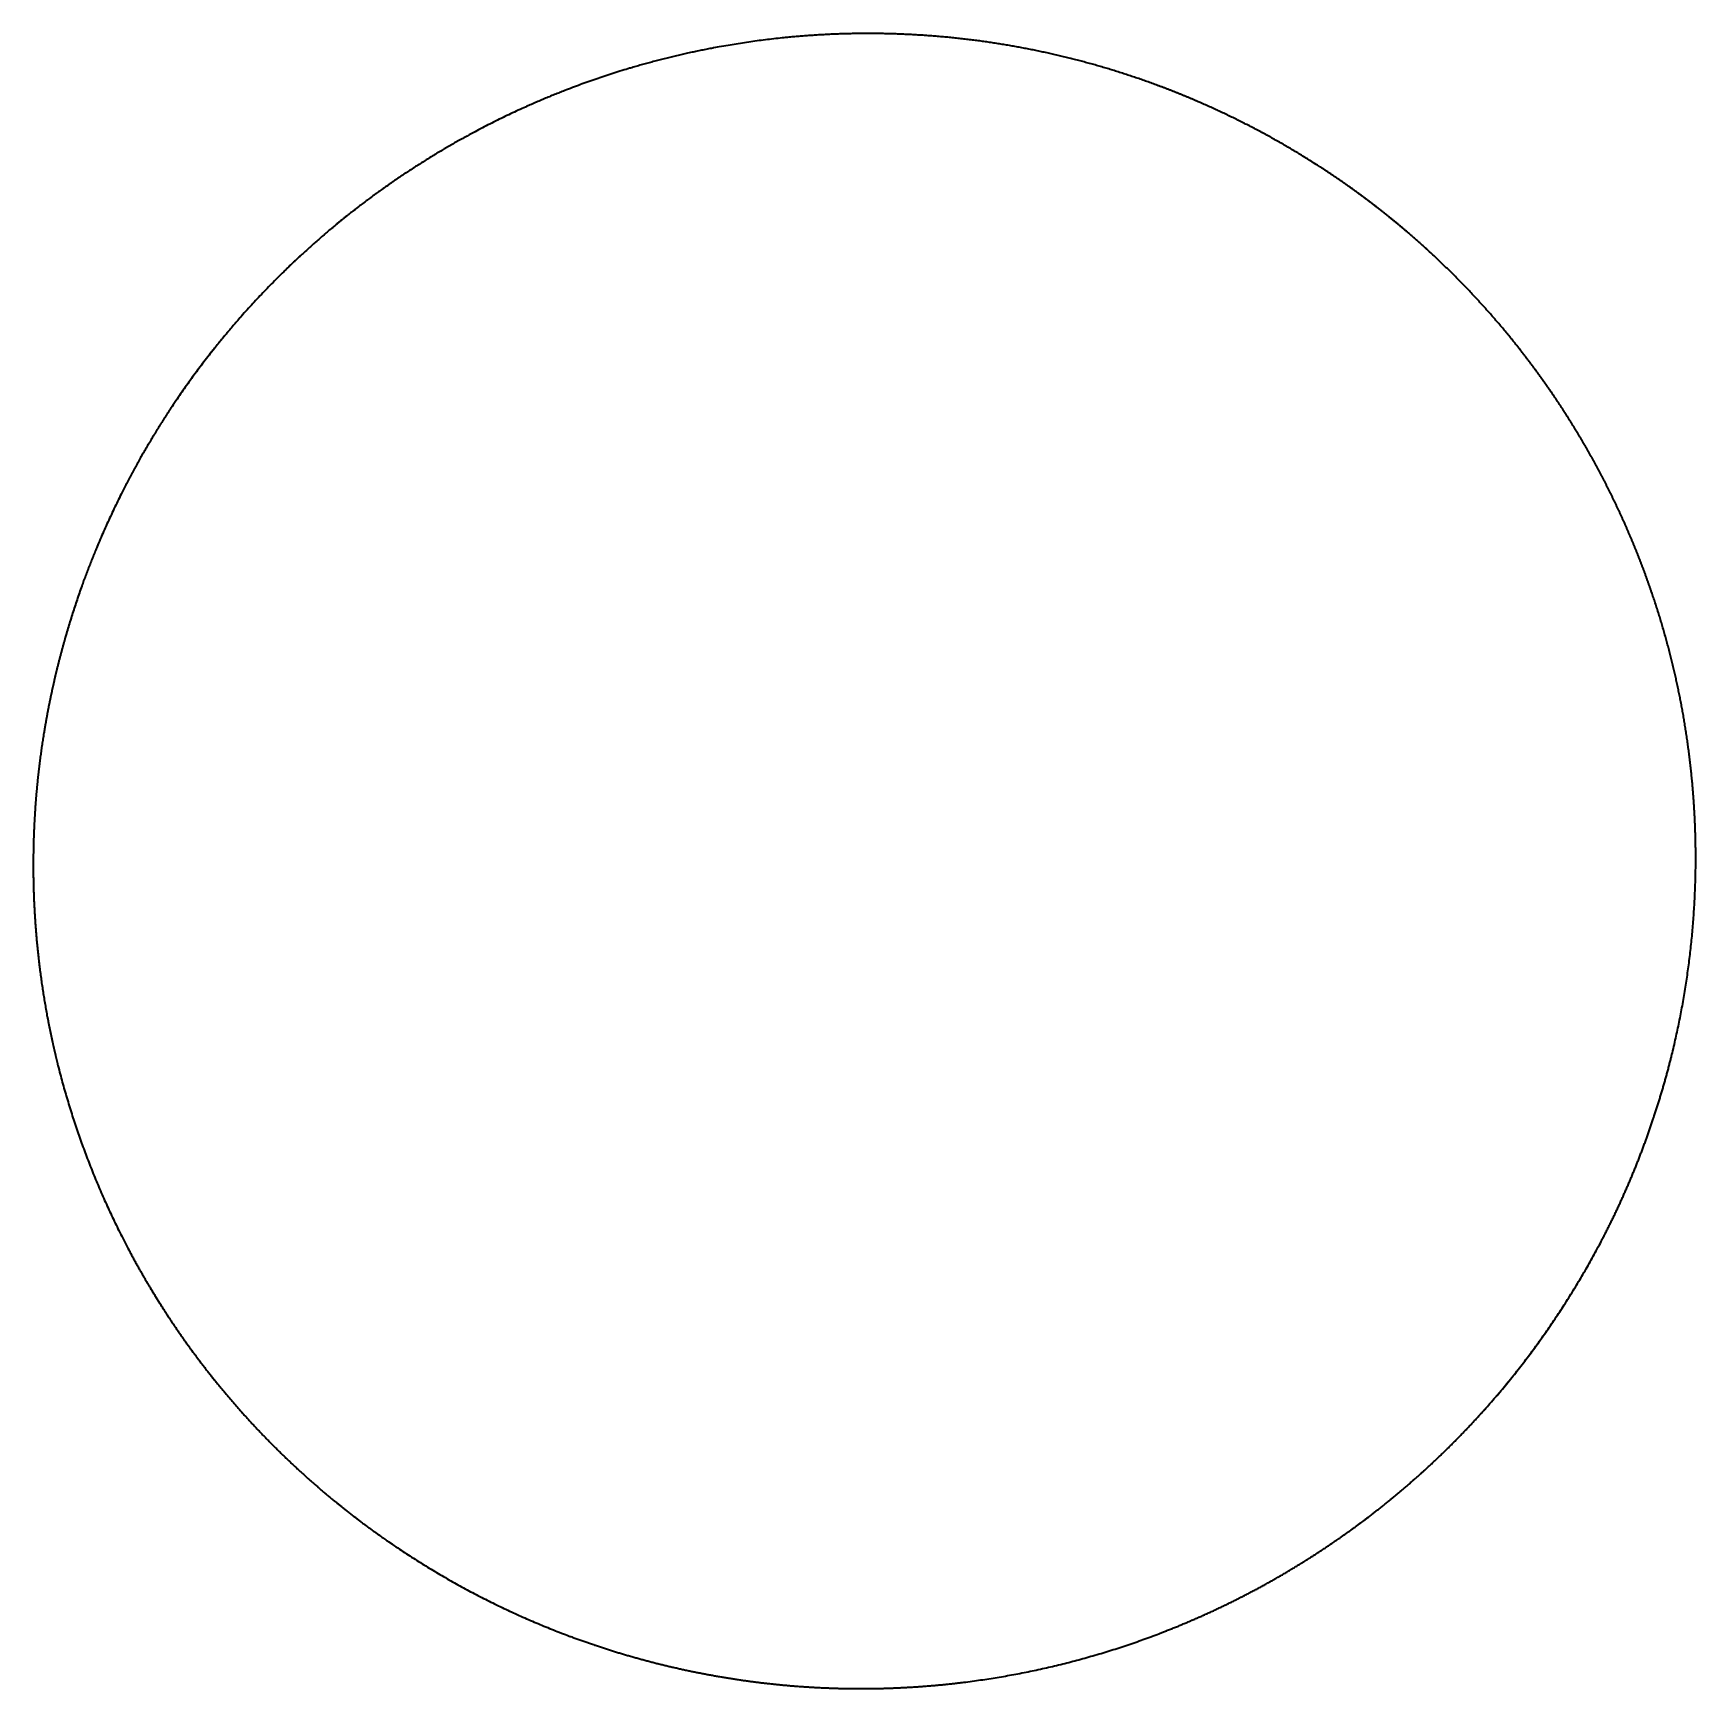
# Model space of a CAD drawing. Header units: millimetres. Extents: x 0 to 2809, y -1128 to 717.
# Drawn here: x 1157.33 to 1194.33, y -670.79 to -633.95 of the extents above; entities that cross this region are included whole.
import ezdxf

# ---------------------------------------------------------------- set-up
doc = ezdxf.new("R2010")
doc.units = ezdxf.units.MM
doc.layers.add('Blocks', color=7, linetype='Continuous')
doc.layers.add('Blocks$Inner', color=7, linetype='Continuous', lineweight=25, true_color=0x007f00)
doc.layers.add('Blocks$Outline', color=7, linetype='Continuous', lineweight=35, true_color=0xff3f3f)

# ---------------------------------------------------------------- blocks, each defined once
blk = doc.blocks.new('Balcony Lounge Bench w Arm Top')
at = {"layer": 'Blocks$Inner'}
blk.add_rational_spline([(211.174, 1211.401), (210.562, 1211.401), (209.948, 1211.37), (209.333, 1211.308), (209.032, 1211.278), (208.729, 1211.239), (208.43, 1211.194), (208.13, 1211.149), (207.832, 1211.096), (207.537, 1211.036), (206.946, 1210.917), (206.364, 1210.769), (205.791, 1210.593), (205.218, 1210.416), (204.653, 1210.212), (204.097, 1209.979), (203.819, 1209.863), (203.544, 1209.74), (203.27, 1209.609), (202.997, 1209.478), (202.725, 1209.34), (202.459, 1209.196), (201.394, 1208.62), (200.4, 1207.947), (199.476, 1207.179), (199.013, 1206.796), (198.569, 1206.388), (198.142, 1205.956), (197.929, 1205.74), (197.72, 1205.518), (197.518, 1205.293), (197.317, 1205.067), (197.121, 1204.837), (196.932, 1204.603), (196.174, 1203.667), (195.514, 1202.664), (194.951, 1201.594), (194.67, 1201.059), (194.412, 1200.504), (194.184, 1199.942), (193.957, 1199.381), (193.758, 1198.812), (193.587, 1198.235), (193.246, 1197.081), (193.018, 1195.897), (192.906, 1194.681)], [1.00000001361, 1.00000001361, 1.00000001361, 1.00000001362, 1.00000001362, 1.00000001362, 1.00000001362, 1.00000001362, 1.00000001362, 1.00000001363, 1.00000001363, 1.00000001364, 1.00000001364, 1.00000001365, 1.00000001366, 1.00000001367, 1.00000001367, 1.00000001367, 1.00000001368, 1.00000001368, 1.00000001369, 1.00000001369, 1.00000001372, 1.00000001374, 1.00000001377, 1.00000001378, 1.00000001379, 1.00000001381, 1.00000001382, 1.00000001382, 1.00000001383, 1.00000001384, 1.00000001385, 1.00000001386, 1.00000001389, 1.00000001392, 1.00000001396, 1.00000001398, 1.000000014, 1.00000001402, 1.00000001404, 1.00000001405, 1.00000001407, 1.00000000938, 1.00000000469, 1], degree=3, knots=[344.58156, 344.58156, 344.58156, 344.58156, 347.280322, 347.280322, 347.280322, 348.615317, 348.615317, 348.615317, 349.943715, 349.943715, 349.943715, 352.585889, 352.585889, 352.585889, 355.228831, 355.228831, 355.228831, 356.5582, 356.5582, 356.5582, 357.893261, 357.893261, 357.893261, 363.189946, 363.189946, 363.189946, 365.845277, 365.845277, 365.845277, 367.180192, 367.180192, 367.180192, 368.507169, 368.507169, 368.507169, 373.801589, 373.801589, 373.801589, 376.469038, 376.469038, 376.469038, 379.117626, 379.117626, 379.117626, 384.425522, 384.425522, 384.425522, 384.425522], dxfattribs=at)
for points, knots in [([(229.577, 1191.093), (229.633, 1191.7), (229.66, 1192.308), (229.657, 1192.918), (229.654, 1193.527), (229.62, 1194.135), (229.558, 1194.74), (229.432, 1195.947), (229.191, 1197.131), (228.834, 1198.292), (228.656, 1198.873), (228.446, 1199.452), (228.211, 1200.013), (227.977, 1200.572), (227.716, 1201.119), (227.429, 1201.652), (227.142, 1202.185), (226.83, 1202.702), (226.493, 1203.204), (226.154, 1203.71), (225.79, 1204.198), (225.403, 1204.668), (224.63, 1205.605), (223.774, 1206.458), (222.834, 1207.227), (222.366, 1207.61), (221.88, 1207.969), (221.377, 1208.305), (220.873, 1208.641), (220.347, 1208.955), (219.813, 1209.24), (218.746, 1209.808), (217.636, 1210.266), (216.482, 1210.615), (216.193, 1210.703), (215.902, 1210.783), (215.609, 1210.856), (215.315, 1210.929), (215.018, 1210.995), (214.721, 1211.054), (214.129, 1211.171), (213.533, 1211.258), (212.933, 1211.316), (212.348, 1211.372), (211.762, 1211.401), (211.174, 1211.401)], [313.646592, 313.646592, 313.646592, 313.646592, 315.478192, 315.478192, 315.478192, 317.306187, 317.306187, 317.306187, 320.943084, 320.943084, 320.943084, 322.775186, 322.775186, 322.775186, 324.593357, 324.593357, 324.593357, 326.407428, 326.407428, 326.407428, 328.234798, 328.234798, 328.234798, 331.877086, 331.877086, 331.877086, 333.695553, 333.695553, 333.695553, 335.525811, 335.525811, 335.525811, 339.157997, 339.157997, 339.157997, 340.068827, 340.068827, 340.068827, 340.984839, 340.984839, 340.984839, 342.805304, 342.805304, 342.805304, 344.58156, 344.58156, 344.58156, 344.58156]), ([(192.828, 1193.068), (192.823, 1191.881), (192.93, 1190.707), (193.258, 1188.966), (193.396, 1188.386), (193.724, 1187.251), (193.914, 1186.695), (194.559, 1185.059), (195.091, 1184.012), (196.043, 1182.511), (196.385, 1182.025), (197.106, 1181.096), (197.488, 1180.651), (198.291, 1179.798), (198.712, 1179.391), (199.597, 1178.614), (200.061, 1178.243), (201.5, 1177.204), (202.51, 1176.613), (204.103, 1175.873), (204.647, 1175.65), (205.762, 1175.256), (206.33, 1175.086), (208.038, 1174.661), (209.193, 1174.488), (210.687, 1174.409), (211.012, 1174.401), (211.338, 1174.401)], [243.62588, 243.62588, 243.62588, 243.62588, 248.78491, 248.78491, 251.364425, 251.364425, 253.94394, 253.94394, 259.10297, 259.10297, 261.682485, 261.682485, 264.262, 264.262, 266.841515, 266.841515, 269.42103, 269.42103, 274.58006, 274.58006, 277.159575, 277.159575, 279.73909, 279.73909, 284.89812, 284.89812, 286.319993, 286.319993, 286.319993, 286.319993]), ([(219.643, 1176.397), (219.775, 1176.464), (219.894, 1176.527), (220.012, 1176.591), (221.071, 1177.162), (222.065, 1177.832), (222.993, 1178.6), (223.457, 1178.985), (223.903, 1179.393), (224.328, 1179.822), (224.75, 1180.248), (225.15, 1180.694), (225.528, 1181.16), (225.907, 1181.627), (226.263, 1182.111), (226.595, 1182.614), (226.928, 1183.118), (227.24, 1183.644), (227.522, 1184.178), (228.085, 1185.246), (228.539, 1186.359), (228.884, 1187.518), (229.058, 1188.099), (229.203, 1188.69), (229.318, 1189.286), (229.434, 1189.884), (229.52, 1190.486), (229.577, 1191.093)], [295.023271, 295.023271, 295.023271, 295.023271, 295.429829, 295.429829, 295.429829, 299.068153, 299.068153, 299.068153, 300.893723, 300.893723, 300.893723, 302.706001, 302.706001, 302.706001, 304.522434, 304.522434, 304.522434, 306.353014, 306.353014, 306.353014, 309.987767, 309.987767, 309.987767, 311.815184, 311.815184, 311.815184, 313.646592, 313.646592, 313.646592, 313.646592]), ([(211.362, 1174.401), (211.664, 1174.401), (211.968, 1174.409), (212.27, 1174.424), (212.571, 1174.44), (212.871, 1174.462), (213.17, 1174.493), (214.366, 1174.613), (215.537, 1174.849), (216.686, 1175.2), (216.974, 1175.289), (217.26, 1175.384), (217.543, 1175.486), (217.827, 1175.589), (218.11, 1175.699), (218.389, 1175.815), (218.81, 1175.992), (219.224, 1176.184), (219.643, 1176.397)], [286.355572, 286.355572, 286.355572, 286.355572, 287.271394, 287.271394, 287.271394, 288.182049, 288.182049, 288.182049, 291.812087, 291.812087, 291.812087, 292.724749, 292.724749, 292.724749, 293.640239, 293.640239, 293.640239, 295.023271, 295.023271, 295.023271, 295.023271])]:
    blk.add_open_spline(points, degree=3, knots=knots, dxfattribs=at)
for points in [[(192.906, 1194.681), (192.857, 1194.141), (192.831, 1193.604), (192.828, 1193.068)], [(211.338, 1174.401), (211.346, 1174.401), (211.354, 1174.401), (211.362, 1174.401)]]:
    blk.add_open_spline(points, degree=3, dxfattribs=at)
at = {"layer": 'Blocks$Outline'}
blk.add_rational_spline([(192.828, 1193.068), (192.831, 1193.604), (192.857, 1194.141), (192.906, 1194.681), (193.018, 1195.897), (193.246, 1197.081), (193.587, 1198.235), (193.758, 1198.812), (193.957, 1199.381), (194.184, 1199.942), (194.412, 1200.504), (194.67, 1201.059), (194.951, 1201.594), (195.514, 1202.664), (196.174, 1203.667), (196.932, 1204.603), (197.121, 1204.837), (197.317, 1205.067), (197.518, 1205.293), (197.72, 1205.518), (197.929, 1205.74), (198.142, 1205.956), (198.569, 1206.388), (199.013, 1206.796), (199.476, 1207.179), (200.4, 1207.947), (201.394, 1208.62), (202.459, 1209.196), (202.725, 1209.34), (202.997, 1209.478), (203.27, 1209.609), (203.544, 1209.74), (203.819, 1209.863), (204.097, 1209.979), (204.653, 1210.212), (205.218, 1210.416), (205.791, 1210.593), (206.364, 1210.769), (206.946, 1210.917), (207.537, 1211.036), (207.832, 1211.096), (208.13, 1211.149), (208.43, 1211.194), (208.729, 1211.239), (209.032, 1211.278), (209.333, 1211.308), (209.948, 1211.37), (210.562, 1211.401), (211.174, 1211.401), (211.762, 1211.401), (212.348, 1211.372), (212.933, 1211.316), (213.533, 1211.258), (214.129, 1211.171), (214.721, 1211.054), (215.018, 1210.995), (215.315, 1210.929), (215.609, 1210.856), (215.902, 1210.783), (216.193, 1210.703), (216.482, 1210.615), (217.636, 1210.266), (218.746, 1209.808), (219.813, 1209.24), (220.347, 1208.955), (220.873, 1208.641), (221.377, 1208.305), (221.88, 1207.969), (222.366, 1207.61), (222.834, 1207.227), (223.774, 1206.458), (224.63, 1205.605), (225.403, 1204.668), (225.79, 1204.198), (226.154, 1203.71), (226.493, 1203.204), (226.83, 1202.702), (227.142, 1202.185), (227.429, 1201.652), (227.716, 1201.119), (227.977, 1200.572), (228.211, 1200.013), (228.446, 1199.452), (228.656, 1198.873), (228.834, 1198.292), (229.191, 1197.131), (229.432, 1195.947), (229.558, 1194.74), (229.62, 1194.135), (229.654, 1193.527), (229.657, 1192.918), (229.66, 1192.308), (229.633, 1191.7), (229.577, 1191.093), (229.52, 1190.486), (229.434, 1189.884), (229.318, 1189.286), (229.203, 1188.69), (229.058, 1188.099), (228.884, 1187.518), (228.539, 1186.359), (228.085, 1185.246), (227.522, 1184.178), (227.24, 1183.644), (226.928, 1183.118), (226.595, 1182.614), (226.263, 1182.111), (225.907, 1181.627), (225.528, 1181.16), (225.15, 1180.694), (224.75, 1180.248), (224.328, 1179.822), (223.903, 1179.393), (223.457, 1178.985), (222.993, 1178.6), (222.065, 1177.832), (221.071, 1177.162), (220.012, 1176.591), (219.894, 1176.527), (219.775, 1176.464), (219.643, 1176.397), (219.224, 1176.184), (218.81, 1175.992), (218.389, 1175.815), (218.11, 1175.699), (217.827, 1175.589), (217.543, 1175.486), (217.26, 1175.384), (216.974, 1175.289), (216.686, 1175.2), (215.537, 1174.849), (214.366, 1174.613), (213.17, 1174.493), (212.871, 1174.462), (212.571, 1174.44), (212.27, 1174.424), (211.968, 1174.409), (211.664, 1174.401), (211.362, 1174.401), (211.354, 1174.401), (211.346, 1174.401), (211.338, 1174.401), (211.012, 1174.401), (210.687, 1174.409), (209.193, 1174.488), (208.038, 1174.661), (206.33, 1175.086), (205.762, 1175.256), (204.647, 1175.65), (204.103, 1175.873), (202.51, 1176.613), (201.5, 1177.204), (200.061, 1178.243), (199.597, 1178.614), (198.712, 1179.391), (198.291, 1179.798), (197.488, 1180.651), (197.106, 1181.096), (196.385, 1182.025), (196.043, 1182.511), (195.091, 1184.012), (194.559, 1185.059), (193.914, 1186.695), (193.724, 1187.251), (193.396, 1188.386), (193.258, 1188.966), (192.93, 1190.707), (192.823, 1191.881), (192.828, 1193.068)], [1, 1, 1, 1, 1.00000000469, 1.00000000938, 1.00000001407, 1.00000001405, 1.00000001404, 1.00000001402, 1.000000014, 1.00000001398, 1.00000001396, 1.00000001392, 1.00000001389, 1.00000001386, 1.00000001385, 1.00000001384, 1.00000001383, 1.00000001382, 1.00000001382, 1.00000001381, 1.00000001379, 1.00000001378, 1.00000001377, 1.00000001374, 1.00000001372, 1.00000001369, 1.00000001369, 1.00000001368, 1.00000001368, 1.00000001367, 1.00000001367, 1.00000001367, 1.00000001366, 1.00000001365, 1.00000001364, 1.00000001364, 1.00000001363, 1.00000001363, 1.00000001362, 1.00000001362, 1.00000001362, 1.00000001362, 1.00000001362, 1.00000001362, 1.00000001361, 1.00000001361, 1.00000001361, 1.00000001361, 1.00000001361, 1.00000001361, 1.00000001361, 1.00000001361, 1.00000001361, 1.00000001361, 1.00000001361, 1.00000001361, 1.00000001361, 1.00000001361, 1.00000001361, 1.00000001361, 1.00000001361, 1.00000001361, 1.00000001361, 1.00000001361, 1.00000001361, 1.00000001361, 1.00000001361, 1.00000001361, 1.00000001361, 1.00000001361, 1.00000001361, 1.00000001361, 1.00000001361, 1.00000001361, 1.00000001361, 1.00000001361, 1.00000001361, 1.00000001361, 1.00000001361, 1.00000001361, 1.00000001361, 1.00000001361, 1.00000001361, 1.00000001361, 1.00000001361, 1.00000001361, 1.00000001361, 1.00000001361, 1.00000001361, 1.00000001361, 1.00000001361, 1.00000001361, 1.00000001361, 1.00000001361, 1.00000001361, 1.00000001361, 1.00000001361, 1.00000001361, 1.00000001361, 1.00000001361, 1.00000001361, 1.00000001361, 1.00000001361, 1.00000001361, 1.00000001361, 1.00000001361, 1.00000001361, 1.00000001361, 1.00000001361, 1.00000001361, 1.00000001361, 1.00000001361, 1.00000001361, 1.00000001361, 1.00000001361, 1.00000001361, 1.00000001361, 1.00000001361, 1.00000001361, 1.00000001361, 1.00000001361, 1.00000001361, 1.00000001361, 1.00000001361, 1.00000001361, 1.00000001361, 1.00000001361, 1.00000001361, 1.00000001361, 1.00000001361, 1.00000001361, 1.00000001361, 1.00000001361, 1.00000001361, 1.00000001361, 1.00000001361, 1.00000001361, 1.00000001361, 1.00000001361, 1.00000001361, 1.00000001361, 1.00000001361, 1.00000001361, 1.00000001361, 1.00000001361, 1.00000001361, 1.00000001361, 1.00000001361, 1.00000001361, 1.00000001361, 1.00000001361, 1.00000001361, 1.00000001361, 1.00000001361, 1.00000001361, 1.00000001361, 1.00000001361, 1.00000001361, 1.00000001361, 1.00000001361, 1.00000001361, 1.00000001361, 1.00000001361, 1.00000001361, 1.00000001361, 1.00000001361, 1.00000001361], degree=3, knots=[-386.777513, -386.777513, -386.777513, -386.777513, -384.425522, -384.425522, -384.425522, -379.117626, -379.117626, -379.117626, -376.469038, -376.469038, -376.469038, -373.801589, -373.801589, -373.801589, -368.507169, -368.507169, -368.507169, -367.180192, -367.180192, -367.180192, -365.845277, -365.845277, -365.845277, -363.189946, -363.189946, -363.189946, -357.893261, -357.893261, -357.893261, -356.5582, -356.5582, -356.5582, -355.228831, -355.228831, -355.228831, -352.585889, -352.585889, -352.585889, -349.943715, -349.943715, -349.943715, -348.615317, -348.615317, -348.615317, -347.280322, -347.280322, -347.280322, -344.58156, -344.58156, -344.58156, -342.805304, -342.805304, -342.805304, -340.984839, -340.984839, -340.984839, -340.068827, -340.068827, -340.068827, -339.157997, -339.157997, -339.157997, -335.525811, -335.525811, -335.525811, -333.695553, -333.695553, -333.695553, -331.877086, -331.877086, -331.877086, -328.234798, -328.234798, -328.234798, -326.407428, -326.407428, -326.407428, -324.593357, -324.593357, -324.593357, -322.775186, -322.775186, -322.775186, -320.943084, -320.943084, -320.943084, -317.306187, -317.306187, -317.306187, -315.478192, -315.478192, -315.478192, -313.646592, -313.646592, -313.646592, -311.815184, -311.815184, -311.815184, -309.987767, -309.987767, -309.987767, -306.353014, -306.353014, -306.353014, -304.522434, -304.522434, -304.522434, -302.706001, -302.706001, -302.706001, -300.893723, -300.893723, -300.893723, -299.068153, -299.068153, -299.068153, -295.429829, -295.429829, -295.429829, -295.023271, -295.023271, -295.023271, -293.640239, -293.640239, -293.640239, -292.724749, -292.724749, -292.724749, -291.812087, -291.812087, -291.812087, -288.182049, -288.182049, -288.182049, -287.271394, -287.271394, -287.271394, -286.355572, -286.355572, -286.355572, -286.319993, -286.319993, -286.319993, -284.89812, -284.89812, -279.73909, -279.73909, -277.159575, -277.159575, -274.58006, -274.58006, -269.42103, -269.42103, -266.841515, -266.841515, -264.262, -264.262, -261.682485, -261.682485, -259.10297, -259.10297, -253.94394, -253.94394, -251.364425, -251.364425, -248.78491, -248.78491, -243.62588, -243.62588, -243.62588, -243.62588], dxfattribs=at)

msp = doc.modelspace()

# ---------------------------------------------------------------- block references
at = {"layer": 'Blocks', "rotation": 270.0000000000016}
msp.add_blockref('Balcony Lounge Bench w Arm Top', (-17.069, -441.128), dxfattribs=at)

doc.saveas('drawing.dxf')
